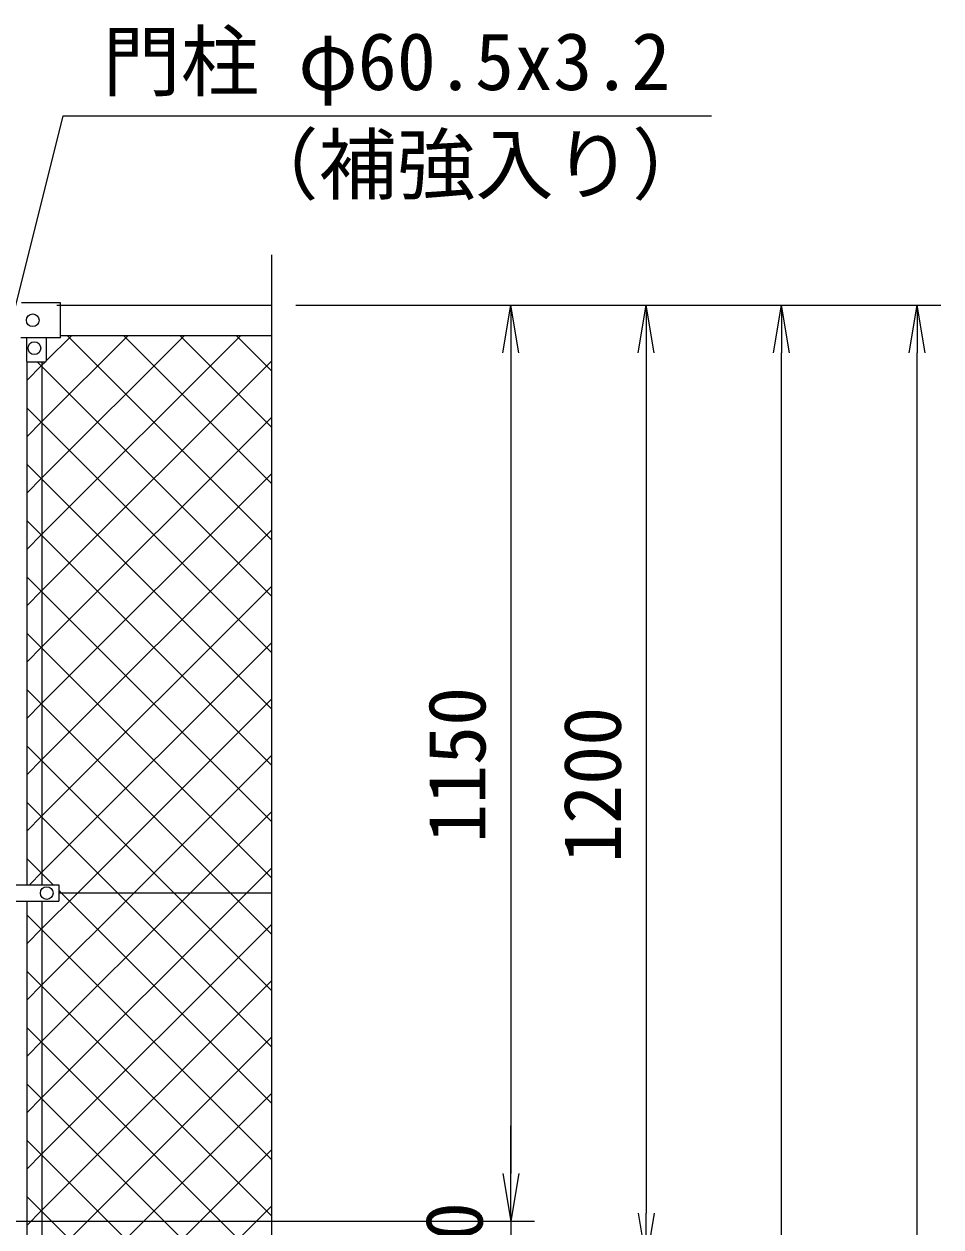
# Model space of a CAD drawing. Units: millimetres, scale not verified. Extents: x -6299 to 6301, y -4455 to 4455.
# Drawn here: x -2409 to -1258, y 737 to 2247 of the extents above; entities that cross this region are included whole.
import ezdxf
from ezdxf.enums import TextEntityAlignment as Align

# ---------------------------------------------------------------- set-up
doc = ezdxf.new("R2010")
doc.units = ezdxf.units.MM
doc.header["$LTSCALE"] = 30
for name, color, linetype, lineweight in [('0-0_D-STR-TXT', 7, 'Continuous', 9), ('0-4_D-STR1', 1, 'Continuous', 18), ('0-5_D-STR3', 3, 'Continuous', 13), ('0-9_D-STR-DIM', 7, 'Continuous', 9), ('0-A_0', 7, 'Continuous', 9), ('0-B_D-STR2', 7, 'Continuous', 9)]:
    doc.layers.add(name, color=color, linetype=linetype, lineweight=lineweight)
doc.styles.add('ＭＳ ゴシック', font='')
doc.styles.get('ＭＳ ゴシック').set_extended_font_data('MS Gothic')

# ---------------------------------------------------------------- blocks, each defined once
blk = doc.blocks.new('_Open')
at = {"layer": '0-A_0'}
blk.add_line((-30, 5), (0, 0), dxfattribs=at)
blk.add_lwpolyline([(-30, -5), (0, 0), (-30, 0)], dxfattribs=at)

msp = doc.modelspace()

# ---------------------------------------------------------------- linework, layer by layer
at = {"layer": '0-0_D-STR-TXT'}
msp.add_lwpolyline([(-1546.02, 2130.93), (-2360.1, 2130.93), (-2442.22, 1805.26)], dxfattribs=at)
at = {"layer": '0-4_D-STR1'}
for p, q in [((-2367.83, 1893.84), (-2097.83, 1893.84)), ((-2362.83, 1855.84), (-2097.83, 1855.84))]:
    msp.add_line(p, q, dxfattribs=at)
at = {"layer": '0-5_D-STR3'}
for p, q in [((-2362.83, 1896.84), (-2412.06, 1896.84)), ((-2362.83, 1852.84), (-2362.83, 1896.84)), ((-2362.83, 1852.84), (-2413.03, 1852.84)), ((-2405.83, 1852.84), (-2405.83, 1823.84)), ((-2380.83, 1852.84), (-2380.83, 1823.84)), ((-2405.33, 1822.97), (-2405.33, 1166.14)), ((-2404.83, 1822.84), (-2381.83, 1822.84)), ((-2386.33, 1822.84), (-2386.33, 1166.14)), ((-2530.33, 1166.14), (-2365.33, 1166.14)), ((-2365.33, 1166.14), (-2365.33, 1145.54)), ((-2097.83, 1155.84), (-2365.33, 1155.84)), ((-2530.33, 1145.54), (-2365.33, 1145.54)), ((-2405.33, 1145.54), (-2405.33, 429.34)), ((-2386.33, 1145.54), (-2386.33, 429.34))]:
    msp.add_line(p, q, dxfattribs=at)
for centre in [(-2397.83, 1874.84), (-2395.83, 1839.84), (-2380.33, 1155.84)]:
    msp.add_circle(centre, 8, dxfattribs=at)
for centre, start, end in [((-2404.83, 1823.84), 180, 270), ((-2381.83, 1823.84), 270, 0)]:
    msp.add_arc(centre, 1, start, end, dxfattribs=at)
at = {"layer": '0-9_D-STR-DIM'}
for p, q in [((-2097.83, 444.49), (-2097.83, 1956.84)), ((-2067.83, 1893.84), (-1427.83, 1893.84)), ((-2067.83, 1893.84), (-1257.83, 1893.84)), ((-2067.83, 1893.84), (-1767.83, 1893.84)), ((-2067.83, 1893.84), (-1597.83, 1893.84)), ((-1797.83, 1833.84), (-1797.83, 803.84)), ((-1627.83, 1833.84), (-1627.83, 753.84)), ((-1457.83, -1046.16), (-1457.83, 1833.84)), ((-1287.83, -1396.16), (-1287.83, 1833.84)), ((-1797.83, 803.84), (-1797.83, 863.84)), ((-2502.83, 743.84), (-1767.83, 743.84)), ((-2502.83, 743.84), (-1767.83, 743.84)), ((-1797.83, 743.84), (-1797.83, 693.84))]:
    msp.add_line(p, q, dxfattribs=at)
at = {"layer": '0-B_D-STR2'}
for p, q in [((-2386.33, 1747.61), (-2278.1, 1855.84)), ((-2386.33, 1676.89), (-2207.39, 1855.84)), ((-2386.33, 1606.18), (-2136.68, 1855.84)), ((-2380.84, 1823.81), (-2348.81, 1855.84)), ((-2097.83, 1598.97), (-2354.7, 1855.84)), ((-2097.83, 1669.68), (-2283.99, 1855.84)), ((-2097.83, 1740.39), (-2213.28, 1855.84)), ((-2097.83, 1811.11), (-2142.57, 1855.84)), ((-2386.33, 1535.47), (-2097.83, 1823.97)), ((-2386.33, 1746.05), (-2405.33, 1765.05)), ((-2386.33, 1464.76), (-2097.83, 1753.26)), ((-2405.33, 1728.61), (-2386.33, 1747.61)), ((-2097.83, 1457.55), (-2386.33, 1746.05)), ((-2386.33, 1675.34), (-2405.33, 1694.34)), ((-2405.33, 1657.89), (-2386.33, 1676.89)), ((-2386.33, 1394.05), (-2097.83, 1682.55)), ((-2097.83, 1386.84), (-2386.33, 1675.34)), ((-2386.33, 1604.63), (-2405.33, 1623.63)), ((-2405.33, 1587.18), (-2386.33, 1606.18)), ((-2386.33, 1323.34), (-2097.83, 1611.84)), ((-2097.83, 1316.13), (-2386.33, 1604.63)), ((-2386.33, 1533.92), (-2405.33, 1552.92)), ((-2386.33, 1252.63), (-2097.83, 1541.13)), ((-2405.33, 1516.47), (-2386.33, 1535.47)), ((-2097.83, 1245.42), (-2386.33, 1533.92)), ((-2386.33, 1463.21), (-2405.33, 1482.21)), ((-2405.33, 1445.76), (-2386.33, 1464.76)), ((-2097.83, 1174.71), (-2386.33, 1463.21)), ((-2386.33, 1392.5), (-2405.33, 1411.5)), ((-2405.33, 1375.05), (-2386.33, 1394.05)), ((-2149.67, 1155.84), (-2386.33, 1392.5)), ((-2341.7, 1155.84), (-2097.83, 1399.71)), ((-2386.33, 1321.79), (-2405.33, 1340.79)), ((-2270.99, 1155.84), (-2097.83, 1329)), ((-2405.33, 1304.34), (-2386.33, 1323.34)), ((-2220.38, 1155.84), (-2386.33, 1321.79)), ((-2386.33, 1251.08), (-2405.33, 1270.08)), ((-2200.28, 1155.84), (-2097.83, 1258.29)), ((-2405.33, 1233.63), (-2386.33, 1252.63)), ((-2291.09, 1155.84), (-2386.33, 1251.08)), ((-2129.57, 1155.84), (-2097.83, 1187.58)), ((-2386.33, 1111.21), (-2341.7, 1155.84)), ((-2386.33, 1040.5), (-2270.99, 1155.84)), ((-2386.33, 969.79), (-2200.28, 1155.84)), ((-2386.33, 899.08), (-2129.57, 1155.84)), ((-2097.83, 962.58), (-2291.09, 1155.84)), ((-2097.83, 1033.29), (-2220.38, 1155.84)), ((-2097.83, 1104), (-2149.67, 1155.84)), ((-2386.33, 1109.66), (-2405.33, 1128.66)), ((-2405.33, 1092.21), (-2386.33, 1111.21)), ((-2386.33, 828.37), (-2097.83, 1116.87)), ((-2097.83, 821.16), (-2386.33, 1109.66)), ((-2386.33, 1038.95), (-2405.33, 1057.95)), ((-2386.33, 757.66), (-2097.83, 1046.16)), ((-2405.33, 1021.5), (-2386.33, 1040.5)), ((-2097.83, 750.45), (-2386.33, 1038.95)), ((-2386.33, 968.23), (-2405.33, 987.23)), ((-2405.33, 950.79), (-2386.33, 969.79)), ((-2386.33, 686.95), (-2097.83, 975.45)), ((-2097.83, 679.73), (-2386.33, 968.23)), ((-2386.33, 897.52), (-2405.33, 916.52)), ((-2405.33, 880.08), (-2386.33, 899.08)), ((-2386.33, 616.23), (-2097.83, 904.73)), ((-2097.83, 609.02), (-2386.33, 897.52)), ((-2386.33, 826.81), (-2405.33, 845.81)), ((-2386.33, 545.52), (-2097.83, 834.02)), ((-2405.33, 809.37), (-2386.33, 828.37)), ((-2097.83, 538.31), (-2386.33, 826.81)), ((-2386.33, 756.1), (-2405.33, 775.1)), ((-2405.33, 738.66), (-2386.33, 757.66)), ((-2386.33, 474.81), (-2097.83, 763.31)), ((-2097.83, 467.6), (-2386.33, 756.1))]:
    msp.add_line(p, q, dxfattribs=at)
for points in [[(-2405.33, 1799.32), (-2386.33, 1818.32), (-2381.81, 1822.84)], [(-2097.83, 1528.26), (-2386.33, 1816.76), (-2392.41, 1822.84)], [(-2402.12, 1166.14), (-2386.33, 1181.92), (-2097.83, 1470.42)], [(-2372.11, 1166.14), (-2386.33, 1180.37), (-2405.33, 1199.37)], [(-2097.83, 891.87), (-2361.81, 1155.84), (-2365.33, 1159.37)]]:
    msp.add_lwpolyline(points, dxfattribs=at)

# ---------------------------------------------------------------- block references
at = {"layer": '0-9_D-STR-DIM', "xscale": 2, "yscale": 2}
for p, rotation in [((-1797.83, 1893.84), 90), ((-1627.83, 1893.84), 90), ((-1457.83, 1893.84), 90), ((-1287.83, 1893.84), 90), ((-1797.83, 743.84), 270), ((-1797.83, 743.84), 270), ((-1627.83, 693.84), 270)]:
    msp.add_blockref('_Open', p, dxfattribs=dict(at, rotation=rotation))

# ---------------------------------------------------------------- texts
at = {"layer": '0-0_D-STR-TXT', "style": 'ＭＳ ゴシック'}
for s, p in [('門柱 φ60.5x3.2', (-2310.44, 2142.19)), ('（補強入り）', (-2137.52, 2012.69))]:
    msp.add_text(s, height=72.14, dxfattribs=at).set_placement(p, align=Align.BOTTOM_LEFT)
at = {"layer": '0-9_D-STR-DIM', "style": 'ＭＳ ゴシック'}
for s, p in [('1150', (-1807.96, 1218.49)), ('1200', (-1637.96, 1193.49)), ('50', (-1811.49, 669.9))]:
    msp.add_text(s, height=72.14, rotation=90, dxfattribs=at).set_placement(p, align=Align.BOTTOM_LEFT)

doc.saveas('drawing.dxf')
